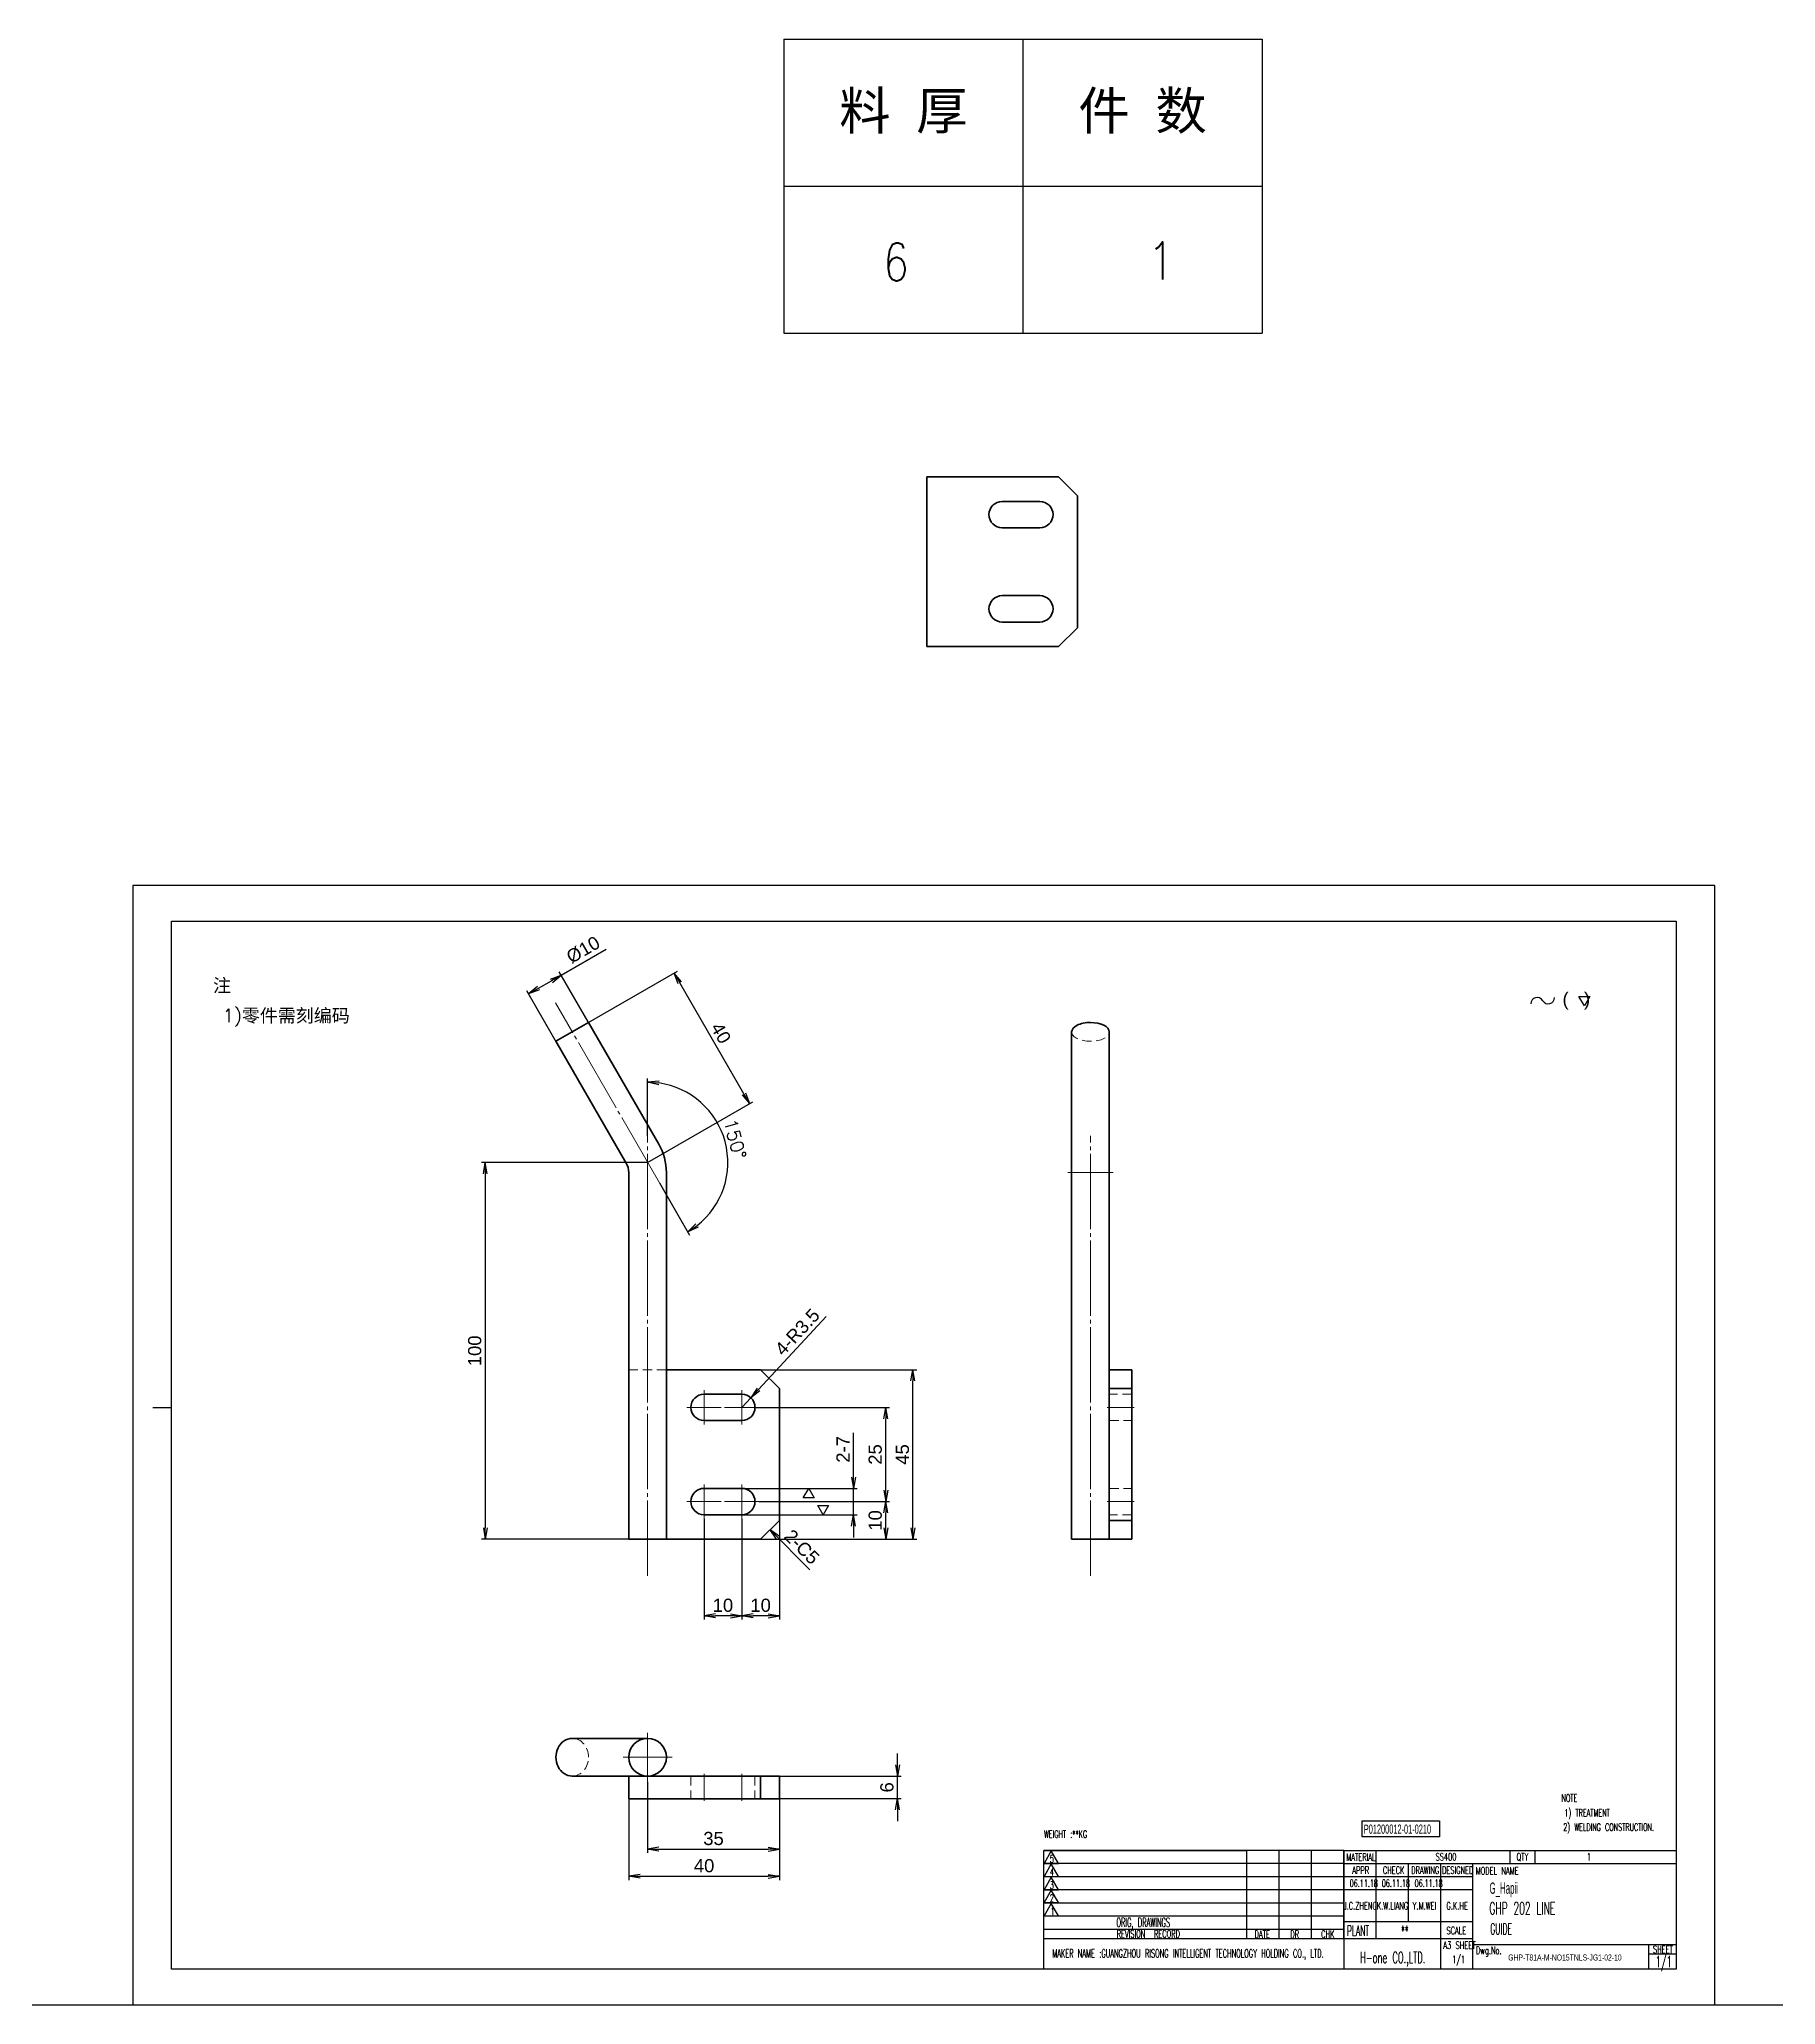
# Model space of a CAD drawing. Header units: millimetres. Extents: x 1842 to 16330, y -758 to 3963.
# Drawn here: x 12254 to 12715, y 2038 to 2559 of the extents above; entities that cross this region are included whole.
import ezdxf
from ezdxf.enums import TextEntityAlignment as Align

# ---------------------------------------------------------------- set-up
doc = ezdxf.new("R2010")
doc.units = ezdxf.units.MM
doc.linetypes.add('CENTER-HOKUTO', pattern=[23, 20, -1, 1, -1])
doc.linetypes.add('HIDDEN-HOKUTO', pattern=[3.8, 2.5, -1.3])
doc.layers.add('AM_7', color=2, linetype='CENTER-HOKUTO', lineweight=30)
doc.layers.add('AM_HID', color=1, linetype='HIDDEN-HOKUTO', lineweight=25)
doc.layers.add('title_frame', color=7, linetype='Continuous')
doc.layers.add('word_dim', color=253, linetype='Continuous')
doc.styles.add('DIM', font='romans.shx', dxfattribs={"width": 0.8, "bigfont": 'bigfont.shx'})
doc.styles.add('MX_NOTE_STANDARD', font='txt.shx', dxfattribs={"bigfont": 'bigfont.shx'})
doc.styles.get("Standard").update_dxf_attribs({"font": 'arial.ttf'})
doc.dimstyles.new('RS1-1', dxfattribs={"dimtxt": 3.5, "dimasz": 3, "dimexe": 1, "dimexo": 0, "dimgap": 1, "dimtad": 3, "dimdsep": 46, "dimtxsty": 'Standard', "dimblk1": 'OPEN', "dimblk2": 'OPEN', "dimsah": 1, "dimcen": 0, "dimclrd": 256, "dimclre": 256, "dimclrt": 3, "dimazin": 2, "dimtfac": 1, "dimtmove": 0, "dimatfit": 3, "dimldrblk": 'OPEN', "dimfxl": 0, "dimtolj": 1, "dimtzin": 0, "dimarcsym": 0})

# ---------------------------------------------------------------- blocks, each defined once
blk = doc.blocks.new('A$C404331B6')
at = {"layer": 'title_frame'}
for p, q in [((0, -31.5), (0, 0)), ((0, 0), (53.9, 0)), ((79.62, 0), (0, 0)), ((53.9, -23.5), (53.9, 0)), ((62.48, -23.5), (62.48, 0)), ((62.48, -23.5), (62.48, 0)), ((71.05, -23.5), (71.05, 0)), ((71.05, -23.5), (71.05, 0)), ((79.62, 0), (79.62, -31.5)), ((79.62, 0), (167.83, 0)), ((88.2, -23.5), (88.2, 0)), ((123.73, 0), (123.73, -3.5)), ((130.3, 0), (130.3, -3.5)), ((53.9, -3.5), (0, -3.5)), ((79.62, -3.5), (0, -3.5)), ((1.98, -0.12), (0.1, -3.45)), ((0.1, -3.45), (3.86, -3.45)), ((1.98, -3.6), (0.1, -6.92)), ((3.86, -3.45), (1.98, -0.12)), ((3.86, -6.92), (1.98, -3.6)), ((79.62, -3.5), (167.83, -3.5)), ((96.78, -18.9), (96.78, -3.5)), ((105.35, -31.5), (105.35, -3.5)), ((113.92, -31.5), (113.92, -3.5)), ((53.9, -7), (0, -7)), ((79.62, -7), (0, -7)), ((0.1, -6.92), (3.86, -6.92)), ((1.98, -7.13), (0.1, -10.45)), ((3.86, -10.45), (1.98, -7.13)), ((113.92, -7), (79.62, -7)), ((53.9, -10.5), (0, -10.5)), ((79.62, -10.5), (0, -10.5)), ((53.9, -14), (0, -14)), ((79.62, -14), (0, -14)), ((0.1, -10.45), (3.86, -10.45)), ((1.98, -10.54), (0.1, -13.87)), ((0.1, -13.87), (3.86, -13.87)), ((1.98, -14.07), (0.1, -17.4)), ((3.86, -13.87), (1.98, -10.54)), ((3.86, -17.4), (1.98, -14.07)), ((113.92, -10.5), (79.62, -10.5)), ((53.9, -17.5), (0, -17.5)), ((79.62, -17.5), (0, -17.5)), ((0.1, -17.4), (3.86, -17.4)), ((79.62, -18.9), (113.92, -18.9)), ((53.9, -21), (0, -21)), ((79.62, -21), (0, -21)), ((79.62, -23.5), (0, -23.5)), ((113.92, -23.5), (79.62, -23.5)), ((113.92, -25), (167.83, -25)), ((160.48, -25), (160.48, -31.5)), ((160.48, -27.5), (167.83, -27.5)), ((167.83, -31.5), (0, -31.5))]:
    blk.add_line(p, q, dxfattribs=at)
at = {"layer": 'title_frame', "color": 3, "style": 'MX_NOTE_STANDARD', "width": 0.5341}
for s, height, p in [('5', 1.92, (1.59, -3.22)), ('4', 1.92, (1.59, -6.7)), ('MATERIAL', 1.973, (80.3, -2.79)), ('APPR', 1.973, (81.89, -6.26)), ('CHECK', 1.973, (89.99, -6.26)), ('DRAWING', 1.973, (97.51, -6.26)), ('DESIGNED', 1.973, (105.7, -6.26)), ('MODEL NAME', 1.973, (114.63, -6.41)), ('QTY', 1.973, (125.5, -2.7)), ('3', 1.92, (1.59, -10.23)), ('2', 1.92, (1.59, -13.64)), ('1', 1.92, (1.78, -17.17)), ('ORIG, DRAWINGS', 2.4112, (19.27, -20.34)), ('PLANT', 2.74, (80.46, -22.73)), ('SCALE', 1.973, (106.88, -22.28)), ('REVISION  RECORD', 1.9728, (19.32, -23.18)), ('DATE', 1.973, (55.94, -23.26)), ('DR', 1.973, (65.43, -23.27)), ('CHK', 1.973, (73.61, -23.23)), ('Dwg.No.', 1.973, (114.71, -27.52)), ('SHEET', 1.973, (161.71, -27.29)), ('MAKER NAME :GUANGZHOU RISONG INTELLIGENT TECHNOLOGY HOLDING CO., LTD.', 2.16, (2.22, -28.43))]:
    blk.add_text(s, height=height, dxfattribs=at).set_placement(p)
blk = doc.blocks.new('_Open')
at = {"color": 0, "lineweight": -2}
for p, q in [((-1, 0.17), (0, 0)), ((-1, -0.17), (0, 0)), ((0, 0), (-1, 0))]:
    blk.add_line(p, q, dxfattribs=at)
blk = doc.blocks.new('*D338')
at = {"layer": 'DEFPOINTS', "color": 0, "linetype": 'Continuous', "ltscale": 2, "transparency": 16777216}
for p in [(12410.1, 2092.55), (12450.1, 2092.55), (12450.1, 2071.95)]:
    blk.add_point(p, dxfattribs=at)
at = {"layer": 'word_dim', "linetype": 'Continuous', "lineweight": -2, "ltscale": 2, "transparency": 16777216}
for p, q in [((12410.1, 2092.55), (12410.1, 2070.95)), ((12450.1, 2092.55), (12450.1, 2070.95)), ((12413.1, 2071.95), (12447.1, 2071.95))]:
    blk.add_line(p, q, dxfattribs=at)
at = {"layer": 'word_dim', "linetype": 'Continuous', "lineweight": -2, "ltscale": 2, "transparency": 16777216, "xscale": 3, "yscale": 3, "zscale": 3, "rotation": 180}
blk.add_blockref('_Open', (12410.1, 2071.95), dxfattribs=at)
at = {"layer": 'word_dim', "linetype": 'Continuous', "lineweight": -2, "ltscale": 2, "transparency": 16777216, "xscale": 3, "yscale": 3, "zscale": 3}
blk.add_blockref('_Open', (12450.1, 2071.95), dxfattribs=at)
at = {"layer": 'word_dim', "color": 3, "linetype": 'Continuous', "ltscale": 2, "transparency": 16777216, "insert": (12430.1, 2074.74), "char_height": 3.5, "attachment_point": 5}
blk.add_mtext('\\A1;40', dxfattribs=at)
blk = doc.blocks.new('*D339')
at = {"layer": 'DEFPOINTS', "color": 0, "linetype": 'Continuous', "ltscale": 2, "transparency": 16777216}
for p in [(12450.1, 2098.55), (12481.43, 2098.55), (12450.1, 2092.55)]:
    blk.add_point(p, dxfattribs=at)
at = {"layer": 'word_dim', "linetype": 'Continuous', "lineweight": -2, "ltscale": 2, "transparency": 16777216}
for p, q in [((12481.43, 2101.55), (12481.43, 2104.55)), ((12450.1, 2098.55), (12482.43, 2098.55)), ((12481.43, 2092.55), (12481.43, 2098.55)), ((12450.1, 2092.55), (12482.43, 2092.55)), ((12481.43, 2089.55), (12481.43, 2086.55))]:
    blk.add_line(p, q, dxfattribs=at)
at = {"layer": 'word_dim', "linetype": 'Continuous', "lineweight": -2, "ltscale": 2, "transparency": 16777216, "xscale": 3, "yscale": 3, "zscale": 3}
for p, rotation in [((12481.43, 2098.55), 270), ((12481.43, 2092.55), 90)]:
    blk.add_blockref('_Open', p, dxfattribs=dict(at, rotation=rotation))
at = {"layer": 'word_dim', "color": 3, "linetype": 'Continuous', "ltscale": 2, "transparency": 16777216, "insert": (12478.64, 2095.55), "char_height": 3.5, "attachment_point": 5, "rotation": 90}
blk.add_mtext('\\A1;6', dxfattribs=at)
blk = doc.blocks.new('*D340')
at = {"layer": 'DEFPOINTS', "color": 0, "linetype": 'Continuous', "ltscale": 2, "transparency": 16777216}
for p in [(12439.95, 2206.39), (12485.53, 2206.39), (12445.1, 2161.39)]:
    blk.add_point(p, dxfattribs=at)
at = {"layer": 'word_dim', "linetype": 'Continuous', "lineweight": -2, "ltscale": 2, "transparency": 16777216}
for p, q in [((12439.95, 2206.39), (12486.53, 2206.39)), ((12485.53, 2164.39), (12485.53, 2203.39)), ((12445.1, 2161.39), (12486.53, 2161.39))]:
    blk.add_line(p, q, dxfattribs=at)
at = {"layer": 'word_dim', "linetype": 'Continuous', "lineweight": -2, "ltscale": 2, "transparency": 16777216, "xscale": 3, "yscale": 3, "zscale": 3}
for p, rotation in [((12485.53, 2206.39), 90), ((12485.53, 2161.39), 270)]:
    blk.add_blockref('_Open', p, dxfattribs=dict(at, rotation=rotation))
at = {"layer": 'word_dim', "color": 3, "linetype": 'Continuous', "ltscale": 2, "transparency": 16777216, "insert": (12482.75, 2183.89), "char_height": 3.5, "attachment_point": 5, "rotation": 90}
blk.add_mtext('\\A1;45', dxfattribs=at)
blk = doc.blocks.new('*D341')
at = {"layer": 'DEFPOINTS', "color": 0, "linetype": 'Continuous', "ltscale": 2, "transparency": 16777216}
for p in [(12415.1, 2097.05), (12450.1, 2092.55), (12450.1, 2079.17)]:
    blk.add_point(p, dxfattribs=at)
at = {"layer": 'word_dim', "linetype": 'Continuous', "lineweight": -2, "ltscale": 2, "transparency": 16777216}
for p, q in [((12415.1, 2097.05), (12415.1, 2078.17)), ((12450.1, 2092.55), (12450.1, 2078.17)), ((12418.1, 2079.17), (12447.1, 2079.17))]:
    blk.add_line(p, q, dxfattribs=at)
at = {"layer": 'word_dim', "linetype": 'Continuous', "lineweight": -2, "ltscale": 2, "transparency": 16777216, "xscale": 3, "yscale": 3, "zscale": 3, "rotation": 180}
blk.add_blockref('_Open', (12415.1, 2079.17), dxfattribs=at)
at = {"layer": 'word_dim', "linetype": 'Continuous', "lineweight": -2, "ltscale": 2, "transparency": 16777216, "xscale": 3, "yscale": 3, "zscale": 3}
blk.add_blockref('_Open', (12450.1, 2079.17), dxfattribs=at)
at = {"layer": 'word_dim', "color": 3, "linetype": 'Continuous', "ltscale": 2, "transparency": 16777216, "insert": (12432.6, 2081.96), "char_height": 3.5, "attachment_point": 5}
blk.add_mtext('\\A1;35', dxfattribs=at)
blk = doc.blocks.new('*D342')
at = {"layer": 'DEFPOINTS', "color": 0, "linetype": 'Continuous', "ltscale": 2, "transparency": 16777216}
for p in [(12415.1, 2261.39), (12372.01, 2161.39), (12410.1, 2161.39)]:
    blk.add_point(p, dxfattribs=at)
at = {"layer": 'word_dim', "linetype": 'Continuous', "lineweight": -2, "ltscale": 2, "transparency": 16777216}
for p, q in [((12415.1, 2261.39), (12371.01, 2261.39)), ((12372.01, 2258.39), (12372.01, 2164.39)), ((12410.1, 2161.39), (12371.01, 2161.39))]:
    blk.add_line(p, q, dxfattribs=at)
at = {"layer": 'word_dim', "linetype": 'Continuous', "lineweight": -2, "ltscale": 2, "transparency": 16777216, "xscale": 3, "yscale": 3, "zscale": 3}
for p, rotation in [((12372.01, 2261.39), 90), ((12372.01, 2161.39), 270)]:
    blk.add_blockref('_Open', p, dxfattribs=dict(at, rotation=rotation))
at = {"layer": 'word_dim', "color": 3, "linetype": 'Continuous', "ltscale": 2, "transparency": 16777216, "insert": (12369.22, 2211.39), "char_height": 3.5, "attachment_point": 5, "rotation": 90}
blk.add_mtext('\\A1;100', dxfattribs=at)
blk = doc.blocks.new('*D343')
at = {"layer": 'DEFPOINTS', "color": 0, "linetype": 'Continuous', "ltscale": 2, "transparency": 16777216}
for p in [(12422.16, 2311.65), (12395.1, 2296.03), (12415.1, 2261.39)]:
    blk.add_point(p, dxfattribs=at)
at = {"layer": 'word_dim', "linetype": 'Continuous', "lineweight": -2, "ltscale": 2, "transparency": 16777216}
for p, q in [((12395.1, 2296.03), (12423.02, 2312.15)), ((12440.66, 2279.61), (12423.66, 2309.05)), ((12415.1, 2261.39), (12443.02, 2277.51))]:
    blk.add_line(p, q, dxfattribs=at)
at = {"layer": 'word_dim', "linetype": 'Continuous', "lineweight": -2, "ltscale": 2, "transparency": 16777216, "xscale": 3, "yscale": 3, "zscale": 3}
for p, rotation in [((12422.16, 2311.65), 120.0001505131706), ((12442.16, 2277.01), 300.0001505131706)]:
    blk.add_blockref('_Open', p, dxfattribs=dict(at, rotation=rotation))
at = {"layer": 'word_dim', "color": 3, "linetype": 'Continuous', "ltscale": 2, "transparency": 16777216, "insert": (12434.57, 2295.72), "char_height": 3.5, "attachment_point": 5, "rotation": 300.0002}
blk.add_mtext('\\A1;40', dxfattribs=at)
blk = doc.blocks.new('*D344')
at = {"layer": 'DEFPOINTS', "color": 0, "linetype": 'Continuous', "ltscale": 2, "transparency": 16777216}
for p in [(12392.17, 2311.1), (12400.91, 2295.95), (12392.25, 2290.95)]:
    blk.add_point(p, dxfattribs=at)
at = {"layer": 'word_dim', "linetype": 'Continuous', "lineweight": -2, "ltscale": 2, "transparency": 16777216}
for p, q in [((12392.17, 2311.1), (12404.13, 2318.01)), ((12400.91, 2295.95), (12391.67, 2311.97)), ((12392.25, 2290.95), (12383.01, 2306.97)), ((12386.1, 2307.6), (12389.57, 2309.6))]:
    blk.add_line(p, q, dxfattribs=at)
at = {"layer": 'word_dim', "linetype": 'Continuous', "lineweight": -2, "ltscale": 2, "transparency": 16777216, "xscale": 3, "yscale": 3, "zscale": 3}
for p, rotation in [((12392.17, 2311.1), 29.99987955802745), ((12383.51, 2306.1), 209.9998795580274)]:
    blk.add_blockref('_Open', p, dxfattribs=dict(at, rotation=rotation))
at = {"layer": 'word_dim', "color": 3, "linetype": 'Continuous', "ltscale": 2, "transparency": 16777216, "insert": (12398.01, 2317.81), "char_height": 3.5, "attachment_point": 5, "rotation": 29.9999}
blk.add_mtext('\\A1;%%C10', dxfattribs=at)
blk = doc.blocks.new('*D345')
at = {"layer": 'DEFPOINTS', "color": 0, "linetype": 'Continuous', "ltscale": 2, "transparency": 16777216}
for p in [(12444.65, 2171.39), (12478.33, 2171.39), (12441.11, 2161.39)]:
    blk.add_point(p, dxfattribs=at)
at = {"layer": 'word_dim', "linetype": 'Continuous', "lineweight": -2, "ltscale": 2, "transparency": 16777216}
for p, q in [((12444.65, 2171.39), (12479.33, 2171.39)), ((12478.33, 2164.39), (12478.33, 2168.39)), ((12441.11, 2161.39), (12479.33, 2161.39))]:
    blk.add_line(p, q, dxfattribs=at)
at = {"layer": 'word_dim', "linetype": 'Continuous', "lineweight": -2, "ltscale": 2, "transparency": 16777216, "xscale": 3, "yscale": 3, "zscale": 3}
for p, rotation in [((12478.33, 2171.39), 90), ((12478.33, 2161.39), 270)]:
    blk.add_blockref('_Open', p, dxfattribs=dict(at, rotation=rotation))
at = {"layer": 'word_dim', "color": 3, "linetype": 'Continuous', "ltscale": 2, "transparency": 16777216, "insert": (12475.54, 2166.39), "char_height": 3.5, "attachment_point": 5, "rotation": 90}
blk.add_mtext('\\A1;10', dxfattribs=at)
blk = doc.blocks.new('*D346')
at = {"layer": 'DEFPOINTS', "color": 0, "linetype": 'Continuous', "ltscale": 2, "transparency": 16777216}
for p in [(12443.6, 2196.39), (12478.33, 2196.39), (12444.65, 2171.39)]:
    blk.add_point(p, dxfattribs=at)
at = {"layer": 'word_dim', "linetype": 'Continuous', "lineweight": -2, "ltscale": 2, "transparency": 16777216}
for p, q in [((12443.6, 2196.39), (12479.33, 2196.39)), ((12478.33, 2174.39), (12478.33, 2193.39)), ((12444.65, 2171.39), (12479.33, 2171.39))]:
    blk.add_line(p, q, dxfattribs=at)
at = {"layer": 'word_dim', "linetype": 'Continuous', "lineweight": -2, "ltscale": 2, "transparency": 16777216, "xscale": 3, "yscale": 3, "zscale": 3}
for p, rotation in [((12478.33, 2196.39), 90), ((12478.33, 2171.39), 270)]:
    blk.add_blockref('_Open', p, dxfattribs=dict(at, rotation=rotation))
at = {"layer": 'word_dim', "color": 3, "linetype": 'Continuous', "ltscale": 2, "transparency": 16777216, "insert": (12475.54, 2183.89), "char_height": 3.5, "attachment_point": 5, "rotation": 90}
blk.add_mtext('\\A1;25', dxfattribs=at)
blk = doc.blocks.new('*D347')
at = {"layer": 'DEFPOINTS', "color": 0, "linetype": 'Continuous', "ltscale": 2, "transparency": 16777216}
for p in [(12440.1, 2166.39), (12450.1, 2166.39), (12440.1, 2141.06)]:
    blk.add_point(p, dxfattribs=at)
at = {"layer": 'word_dim', "linetype": 'Continuous', "lineweight": -2, "ltscale": 2, "transparency": 16777216}
for p, q in [((12440.1, 2166.39), (12440.1, 2140.06)), ((12450.1, 2166.39), (12450.1, 2140.06)), ((12447.1, 2141.06), (12443.1, 2141.06))]:
    blk.add_line(p, q, dxfattribs=at)
at = {"layer": 'word_dim', "linetype": 'Continuous', "lineweight": -2, "ltscale": 2, "transparency": 16777216, "xscale": 3, "yscale": 3, "zscale": 3, "rotation": 180}
blk.add_blockref('_Open', (12440.1, 2141.06), dxfattribs=at)
at = {"layer": 'word_dim', "linetype": 'Continuous', "lineweight": -2, "ltscale": 2, "transparency": 16777216, "xscale": 3, "yscale": 3, "zscale": 3}
blk.add_blockref('_Open', (12450.1, 2141.06), dxfattribs=at)
at = {"layer": 'word_dim', "color": 3, "linetype": 'Continuous', "ltscale": 2, "transparency": 16777216, "insert": (12445.1, 2143.85), "char_height": 3.5, "attachment_point": 5}
blk.add_mtext('\\A1;10', dxfattribs=at)
blk = doc.blocks.new('*D348')
at = {"layer": 'DEFPOINTS', "color": 0, "linetype": 'Continuous', "ltscale": 2, "transparency": 16777216}
for p in [(12430.1, 2166.84), (12440.1, 2166.84), (12430.1, 2141.06)]:
    blk.add_point(p, dxfattribs=at)
at = {"layer": 'word_dim', "linetype": 'Continuous', "lineweight": -2, "ltscale": 2, "transparency": 16777216}
for p, q in [((12430.1, 2166.84), (12430.1, 2140.06)), ((12440.1, 2166.84), (12440.1, 2140.06)), ((12437.1, 2141.06), (12433.1, 2141.06))]:
    blk.add_line(p, q, dxfattribs=at)
at = {"layer": 'word_dim', "linetype": 'Continuous', "lineweight": -2, "ltscale": 2, "transparency": 16777216, "xscale": 3, "yscale": 3, "zscale": 3, "rotation": 180}
blk.add_blockref('_Open', (12430.1, 2141.06), dxfattribs=at)
at = {"layer": 'word_dim', "linetype": 'Continuous', "lineweight": -2, "ltscale": 2, "transparency": 16777216, "xscale": 3, "yscale": 3, "zscale": 3}
blk.add_blockref('_Open', (12440.1, 2141.06), dxfattribs=at)
at = {"layer": 'word_dim', "color": 3, "linetype": 'Continuous', "ltscale": 2, "transparency": 16777216, "insert": (12435.1, 2143.85), "char_height": 3.5, "attachment_point": 5}
blk.add_mtext('\\A1;10', dxfattribs=at)
blk = doc.blocks.new('*D349')
at = {"layer": 'DEFPOINTS', "color": 0, "linetype": 'Continuous', "ltscale": 2, "transparency": 16777216}
for p in [(12440.1, 2174.89), (12469.74, 2174.89), (12440.1, 2167.89)]:
    blk.add_point(p, dxfattribs=at)
at = {"layer": 'word_dim', "linetype": 'Continuous', "lineweight": -2, "ltscale": 2, "transparency": 16777216}
for p, q in [((12469.74, 2177.89), (12469.74, 2189.59)), ((12440.1, 2174.89), (12470.74, 2174.89)), ((12469.74, 2167.89), (12469.74, 2174.89)), ((12440.1, 2167.89), (12470.74, 2167.89)), ((12469.74, 2164.89), (12469.74, 2161.89))]:
    blk.add_line(p, q, dxfattribs=at)
at = {"layer": 'word_dim', "linetype": 'Continuous', "lineweight": -2, "ltscale": 2, "transparency": 16777216, "xscale": 3, "yscale": 3, "zscale": 3}
for p, rotation in [((12469.74, 2174.89), 270), ((12469.74, 2167.89), 90)]:
    blk.add_blockref('_Open', p, dxfattribs=dict(at, rotation=rotation))
at = {"layer": 'word_dim', "color": 3, "linetype": 'Continuous', "ltscale": 2, "transparency": 16777216, "insert": (12466.98, 2185.24), "char_height": 3.5, "attachment_point": 5, "rotation": 90}
blk.add_mtext('\\A1;2-7', dxfattribs=at)
blk = doc.blocks.new('*D350')
at = {"layer": 'DEFPOINTS', "color": 0, "linetype": 'Continuous', "ltscale": 2, "transparency": 16777216}
for p in [(12440.1, 2196.39), (12442.48, 2198.95)]:
    blk.add_point(p, dxfattribs=at)
at = {"layer": 'word_dim', "linetype": 'Continuous', "lineweight": -2, "ltscale": 2, "transparency": 16777216}
for p, q in [((12462.47, 2220.49), (12444.52, 2201.15)), ((12440.1, 2196.39), (12442.48, 2198.95))]:
    blk.add_line(p, q, dxfattribs=at)
at = {"layer": 'word_dim', "linetype": 'Continuous', "lineweight": -2, "ltscale": 2, "transparency": 16777216, "xscale": 3, "yscale": 3, "zscale": 3, "rotation": 227.1281500347031}
blk.add_blockref('_Open', (12442.48, 2198.95), dxfattribs=at)
at = {"layer": 'word_dim', "color": 3, "linetype": 'Continuous', "ltscale": 2, "transparency": 16777216, "insert": (12454.84, 2216.37), "char_height": 3.5, "attachment_point": 5, "rotation": 47.1282}
blk.add_mtext('\\A1;4-R3.5', dxfattribs=at)
blk = doc.blocks.new('shiage0')
at = {"layer": 'word_dim', "color": 3, "linetype": 'Continuous'}
for centre, start, end in [((1.69, 0), 30, 180), ((4.61, 1.69), 210, 0)]:
    blk.add_arc(centre, 1.69, start, end, dxfattribs=at)
blk = doc.blocks.new('12')
at = {"layer": 'title_frame', "color": 3, "linetype": 'Continuous'}
blk.add_lwpolyline([(20.46, 3.03), (19.01, 5.53), (21.9, 5.53)], close=True, dxfattribs=at)
blk.add_blockref('shiage0', (6.23, 3.56), dxfattribs=at)
blk.add_text('(   )', height=3.5, dxfattribs=at).set_placement((14.64, 3.08))
blk = doc.blocks.new('*D324')
at = {"layer": 'DEFPOINTS', "color": 0, "linetype": 'Continuous', "ltscale": 2, "transparency": 16777216}
for p in [(12390.63, 2303.76), (12415.1, 2268.44), (12418.22, 2255.98), (12436.07, 2257.69), (12415.1, 2151.66)]:
    blk.add_point(p, dxfattribs=at)
at = {"layer": 'word_dim', "linetype": 'Continuous', "lineweight": -2, "ltscale": 2, "transparency": 16777216}
for p, q in [((12415.1, 2268.44), (12415.1, 2283.68)), ((12418.22, 2255.98), (12426.24, 2242.08))]:
    blk.add_line(p, q, dxfattribs=at)
blk.add_arc((12415.1, 2261.39), 21.3, 308.0783, 81.9219, dxfattribs=at)
at = {"layer": 'word_dim', "linetype": 'Continuous', "lineweight": -2, "ltscale": 2, "transparency": 16777216, "xscale": 3, "yscale": 3, "zscale": 3}
for p, rotation in [((12415.1, 2282.68), 175.9609458215799), ((12425.74, 2242.95), 214.0392046915941)]:
    blk.add_blockref('_Open', p, dxfattribs=dict(at, rotation=rotation))
at = {"layer": 'word_dim', "color": 3, "linetype": 'Continuous', "ltscale": 2, "transparency": 16777216, "insert": (12438.32, 2267.61), "char_height": 3.5, "attachment_point": 5, "rotation": 285.0001}
blk.add_mtext('\\A1;{\\Fsimplex|c0;150°}', dxfattribs=at)
blk = doc.blocks.new('*T250')
at = {"color": 0, "linetype": 'ByBlock', "lineweight": -2, "transparency": 16777216}
for p, q in [((0, 0), (127, 0)), ((0, 0), (0, -78)), ((63.5, 0), (63.5, -78)), ((127, 0), (127, -78)), ((0, -39), (127, -39)), ((0, -78), (127, -78))]:
    blk.add_line(p, q, dxfattribs=at)
at = {"color": 0, "transparency": 16777216, "char_height": 10, "width": 60.5, "attachment_point": 5}
for s, insert in [('{\\fSimSun|b0|i0|c134|p2;料 厚}', (31.75, -19.5)), ('{\\fSimSun|b0|i0|c134|p2;件 数}', (95.25, -19.5))]:
    blk.add_mtext(s, dxfattribs=dict(at, insert=insert))
blk = doc.blocks.new('拆图参数')
blk.add_blockref('*T250', (-63.5, 78))
at = {"style": 'DIM', "width": 0.8}
blk.add_attdef('6', text='', height=10, dxfattribs=at).set_placement((-37.13, 18.91), align=Align.MIDDLE_LEFT)
blk.add_attdef('1', text='', height=10, dxfattribs=at).set_placement((36.65, 19.27), align=Align.MIDDLE_CENTER)

msp = doc.modelspace()

# ---------------------------------------------------------------- linework, layer by layer
at = {"color": 7, "lineweight": 35}
for p, q in [((12489.219, 2443.297), (12489.219, 2398.297)), ((12524.219, 2443.297), (12489.219, 2443.297)), ((12529.219, 2438.297), (12529.219, 2403.297)), ((12524.219, 2398.297), (12489.219, 2398.297)), ((12418.086, 2266.208), (12399.426, 2298.529)), ((12527.669, 2263.708), (12527.669, 2296.029)), ((12537.669, 2263.708), (12537.669, 2296.029)), ((12409.426, 2261.208), (12390.765, 2293.529)), ((12410.096, 2161.388), (12410.096, 2258.708)), ((12420.096, 2161.388), (12420.096, 2258.708)), ((12527.669, 2161.388), (12527.669, 2258.708)), ((12537.669, 2161.388), (12537.669, 2258.708)), ((12410.096, 2206.388), (12410.096, 2161.388)), ((12445.096, 2206.388), (12420.096, 2206.388)), ((12450.096, 2201.388), (12450.096, 2166.388)), ((12537.669, 2201.388), (12537.669, 2166.388)), ((12543.669, 2201.388), (12543.669, 2166.388)), ((12445.096, 2161.388), (12420.096, 2161.388)), ((12445.096, 2098.548), (12410.096, 2098.548)), ((12410.096, 2092.548), (12445.096, 2092.548))]:
    msp.add_line(p, q, dxfattribs=at)
at = {"color": 7, "lineweight": 35, "ltscale": 0.176777}
for p, q in [((12524.219, 2443.297), (12529.219, 2438.297)), ((12524.219, 2398.297), (12529.219, 2403.297)), ((12445.096, 2206.388), (12450.096, 2201.388)), ((12445.096, 2161.388), (12450.096, 2166.388))]:
    msp.add_line(p, q, dxfattribs=at)
at = {"color": 7, "lineweight": 35, "ltscale": 0.25}
for p, q in [((12519.219, 2436.797), (12509.219, 2436.797)), ((12509.219, 2429.797), (12519.219, 2429.797)), ((12519.219, 2411.797), (12509.219, 2411.797)), ((12509.219, 2404.797), (12519.219, 2404.797)), ((12440.096, 2199.888), (12430.096, 2199.888)), ((12430.096, 2192.888), (12440.096, 2192.888)), ((12440.096, 2174.888), (12430.096, 2174.888)), ((12430.096, 2167.888), (12440.096, 2167.888)), ((12420.096, 2161.388), (12410.096, 2161.388))]:
    msp.add_line(p, q, dxfattribs=at)
at = {"color": 7, "lineweight": 35, "ltscale": 0.249998}
msp.add_line((12399.426, 2298.529), (12390.765, 2293.529), dxfattribs=at)
at = {"color": 7, "lineweight": 35, "ltscale": 0.125}
for p, q in [((12527.669, 2263.708), (12527.669, 2258.708)), ((12537.669, 2263.708), (12537.669, 2258.708)), ((12537.669, 2206.388), (12537.669, 2201.388)), ((12543.669, 2206.388), (12543.669, 2201.388)), ((12537.669, 2161.388), (12537.669, 2166.388)), ((12543.669, 2161.388), (12543.669, 2166.388)), ((12532.669, 2161.388), (12527.669, 2161.388)), ((12537.669, 2161.388), (12532.669, 2161.388)), ((12445.096, 2098.548), (12450.096, 2098.548)), ((12445.096, 2092.548), (12450.096, 2092.548))]:
    msp.add_line(p, q, dxfattribs=at)
at = {"color": 7, "lineweight": 35, "ltscale": 0.15}
for p, q in [((12543.669, 2206.388), (12537.669, 2206.388)), ((12543.669, 2201.388), (12537.669, 2201.388)), ((12543.669, 2166.388), (12537.669, 2166.388)), ((12543.669, 2161.388), (12537.669, 2161.388)), ((12410.096, 2092.548), (12410.096, 2098.548)), ((12445.096, 2092.548), (12445.096, 2098.548)), ((12450.096, 2092.548), (12450.096, 2098.548))]:
    msp.add_line(p, q, dxfattribs=at)
at = {"color": 7, "lineweight": 35, "ltscale": 0.466504}
for p, q in [((12413.756, 2108.548), (12395.096, 2108.548)), ((12413.756, 2098.548), (12395.096, 2098.548))]:
    msp.add_line(p, q, dxfattribs=at)
at = {"color": 7, "lineweight": 35, "ltscale": 0.033496}
for p, q in [((12415.096, 2108.548), (12413.756, 2108.548)), ((12415.096, 2098.548), (12413.756, 2098.548))]:
    msp.add_line(p, q, dxfattribs=at)
msp.add_line((1841.956, 2037.875), (14508.801, 2037.875))
at = {"color": 7, "lineweight": 35}
msp.add_circle((12415.096, 2103.548), 5, dxfattribs=at)
for centre, radius, start, end in [((12509.219, 2433.297), 3.5, 90, 270), ((12519.219, 2433.297), 3.5, 270, 90), ((12509.219, 2408.297), 3.5, 90, 270), ((12519.219, 2408.297), 3.5, 270, 90), ((12405.096, 2258.708), 15, 0, 30), ((12405.096, 2258.708), 5, 0, 30), ((12430.096, 2196.388), 3.5, 90, 270), ((12440.096, 2196.388), 3.5, 270, 90), ((12430.096, 2171.388), 3.5, 90, 270), ((12440.096, 2171.388), 3.5, 270, 90), ((12415.096, 2103.548), 5, 90, 93.91305)]:
    msp.add_arc(centre, radius, start, end, dxfattribs=at)
for centre, major_axis, ratio, start_param, end_param in [((12532.669, 2296.029), (5, 0), 0.5, 1.5707963, 3.1415927), ((12532.669, 2296.029), (5, 0), 0.5, 0, 1.5707963), ((12395.096, 2103.548), (0, 5), 0.8660254, 6.2831853, 9.424778)]:
    msp.add_ellipse(centre, major_axis=major_axis, ratio=ratio, start_param=start_param, end_param=end_param, dxfattribs=at)
at = {"layer": 'AM_7', "color": 2, "lineweight": 13}
for p, q in [((12418.22, 2255.976), (12390.631, 2303.761)), ((12415.096, 2151.656), (12415.096, 2268.44)), ((12532.669, 2151.656), (12532.669, 2268.44)), ((12526.669, 2258.708), (12538.669, 2258.708)), ((12434.646, 2196.388), (12425.545, 2196.388)), ((12430.096, 2200.938), (12430.096, 2191.838)), ((12444.646, 2196.388), (12435.545, 2196.388)), ((12440.096, 2200.938), (12440.096, 2191.838)), ((12537.069, 2196.388), (12544.269, 2196.388)), ((12430.096, 2175.938), (12430.096, 2166.838)), ((12440.096, 2175.938), (12440.096, 2166.838)), ((12434.646, 2171.388), (12425.545, 2171.388)), ((12444.646, 2171.388), (12435.545, 2171.388)), ((12537.069, 2171.388), (12544.269, 2171.388)), ((12415.096, 2110.048), (12415.096, 2097.048)), ((12421.596, 2103.548), (12408.596, 2103.548)), ((12430.096, 2099.148), (12430.096, 2091.948)), ((12440.096, 2099.148), (12440.096, 2091.948))]:
    msp.add_line(p, q, dxfattribs=at)
at = {"layer": 'AM_HID', "color": 1, "lineweight": 13}
for p, q in [((12420.096, 2206.388), (12410.096, 2206.388)), ((12543.669, 2199.888), (12537.669, 2199.888)), ((12537.669, 2192.888), (12543.669, 2192.888)), ((12537.669, 2174.888), (12543.669, 2174.888)), ((12543.669, 2167.888), (12537.669, 2167.888)), ((12420.096, 2161.388), (12410.096, 2161.388)), ((12426.596, 2098.548), (12426.596, 2092.548)), ((12426.596, 2098.548), (12426.596, 2092.548)), ((12443.596, 2098.548), (12443.596, 2092.548)), ((12443.596, 2098.548), (12443.596, 2092.548)), ((12445.096, 2092.548), (12445.096, 2098.548))]:
    msp.add_line(p, q, dxfattribs=at)
for start, end in [(86.08696, 90), (266.08695, 270), (270, 273.91304)]:
    msp.add_arc((12415.096, 2103.548), 5, start, end, dxfattribs=at)
for centre, major_axis, ratio, start_param, end_param in [((12532.669, 2296.029), (5, 0), 0.5, 3.1415927, 6.2831853), ((12395.096, 2103.548), (0, 5), 0.8660254, 4.712389, 6.2831853), ((12395.096, 2103.548), (0, 5), 0.8660254, 3.1415927, 4.712389)]:
    msp.add_ellipse(centre, major_axis=major_axis, ratio=ratio, start_param=start_param, end_param=end_param, dxfattribs=at)
at = {"layer": 'title_frame'}
for p, q in [((12283.762, 2196.375), (12288.762, 2196.375)), ((12604.809, 2086.648), (12625.337, 2086.648)), ((12604.809, 2082.448), (12604.809, 2086.648)), ((12625.337, 2086.648), (12625.337, 2082.448)), ((12625.337, 2082.448), (12604.809, 2082.448)), ((12599.912, 2078.837), (12599.912, 2075.337)), ((12599.912, 2055.337), (12599.912, 2078.837)), ((12599.912, 2078.837), (12599.912, 2047.337)), ((12688.112, 2047.337), (12634.212, 2047.337)), ((12688.112, 2047.337), (12634.212, 2047.337))]:
    msp.add_line(p, q, dxfattribs=at)
at = {"layer": 'title_frame', "color": 4}
msp.add_lwpolyline([(12698.437, 2334.875), (12278.437, 2334.875), (12278.437, 2037.875), (12698.437, 2037.875)], close=True, dxfattribs=at)
at = {"layer": 'title_frame'}
msp.add_lwpolyline([(12288.762, 2325.412), (12688.112, 2325.412), (12688.112, 2047.337), (12288.762, 2047.337)], close=True, dxfattribs=at)
at = {"layer": 'word_dim', "color": 3, "linetype": 'Continuous', "ltscale": 2}
for points in [[(12457.873, 2174.888), (12459.318, 2172.385), (12456.428, 2172.385)], [(12461.704, 2167.888), (12460.259, 2170.39), (12463.149, 2170.39)]]:
    msp.add_lwpolyline(points, close=True, dxfattribs=at)

# ---------------------------------------------------------------- block references
msp.add_blockref('拆图参数', (12514.748, 2481.438)).add_auto_attribs({'1': '1', '6': '6'})
at = {"layer": 'word_dim', "linetype": 'Continuous', "ltscale": 2}
msp.add_blockref('12', (12643.331, 2299.912), dxfattribs=at)
at = {"layer": 'word_dim', "ltscale": 2}
msp.add_blockref('A$C404331B6', (12520.287, 2078.837), dxfattribs=at)

# ---------------------------------------------------------------- texts
at = {"ltscale": 2, "char_height": 3.5, "attachment_point": 1}
for s, insert, width in [('{\\fSimSun|b0|i0|c134|p2;\\C3;注}', (12299.729, 2310.118), 10.36469), ('{\\Fromans,bigfont|c134;\\C3;1)\\fSimSun|b0|i0|c134|p2;零件需刻编码}', (12302.294, 2302.11), 96.90613)]:
    msp.add_mtext(s, dxfattribs=dict(at, insert=insert, width=width))
at = {"linetype": 'Continuous', "insert": (12638.589, 2068.357), "char_height": 3, "width": 50.9, "attachment_point": 4}
msp.add_mtext('{\\W0.5;\\C3;G_Hapii }', dxfattribs=at)
at = {"color": 3, "linetype": 'Continuous', "insert": (12643.545, 2051.2), "char_height": 1.6, "width": 37.13137, "attachment_point": 1}
msp.add_mtext('{\\W0.65;GHP-T81A-M-NO15TNLS-JG1-02-10}', dxfattribs=at)
at = {"layer": 'title_frame', "color": 3, "style": 'MX_NOTE_STANDARD'}
for s, height, width, p in [('NOTE', 2, 0.5341, (12657.699, 2091.699)), ('2) WELDING CONSTRUCTION.', 2, 0.5341, (12658.175, 2083.983)), ('1) TREATMENT', 2, 0.5341, (12658.477, 2087.803)), ('WEIGHT :**KG ', 1.96, 0.545, (12520.312, 2082.153)), ('SS400', 1.9728, 0.5341, (12624.286, 2076.136)), ('1', 1.973, 0.5341, (12664.413, 2076.136)), ('06.11.18', 1.9, 0.5341, (12601.499, 2069.161)), ('06.11.18', 1.9, 0.5341, (12610.011, 2069.161)), ('06.11.18', 1.9, 0.5341, (12618.728, 2069.161)), ('GHP 202 LINE', 3.3, 0.5341, (12638.551, 2061.788)), ('**', 2.74, 0.5341, (12615.105, 2056.107)), ('GUIDE', 2.94, 0.5, (12638.799, 2056.524)), ('H-one CO.,LTD.', 3, 0.5341, (12604.268, 2048.887)), ('A3 SHEET', 1.9728, 0.5341, (12626.342, 2052.661)), ('1/1', 1.9728, 0.5341, (12628.694, 2048.906)), ('1/1', 3, 0.5341, (12682.719, 2047.813))]:
    msp.add_text(s, height=height, dxfattribs=dict(at, width=width)).set_placement(p)
at = {"layer": 'title_frame', "color": 3, "style": 'MX_NOTE_STANDARD', "width": 0.5341}
for s, p in [('J.C.ZHENG', (12604.244, 2062.544)), ('K.W.LIANG', (12612.839, 2062.522)), ('Y.M.WEI', (12621.319, 2062.526)), ('G.K.HE', (12629.989, 2062.522))]:
    msp.add_text(s, height=1.9728, dxfattribs=at).set_placement(p, align=Align.BOTTOM_CENTER)
at = {"layer": 'title_frame', "color": 3, "insert": (12605.223, 2085.692), "char_height": 2.45, "width": 4.1107, "attachment_point": 1, "style": 'MX_NOTE_STANDARD'}
msp.add_mtext('{\\f3 of 9 Barcode|b0|i0|c0|p82;\\W0.5;P01200012-01-0210}', dxfattribs=at)
at = {"layer": 'word_dim', "color": 3, "linetype": 'Continuous', "ltscale": 2}
msp.add_text('2-C5', height=3.5, rotation=315, dxfattribs=at).set_placement((12451.096, 2161.888))

# ---------------------------------------------------------------- dimensions: what is measured, and where the dimension line sits
at = {"layer": 'word_dim', "linetype": 'Continuous', "ltscale": 2}
dim = msp.add_linear_dim(base=(12392.165, 2311.104), p1=(12392.254, 2290.95), p2=(12400.914, 2295.95), angle=29.99988, text='%%C<>', dimstyle='RS1-1', dxfattribs=at)
dim.commit()
dim.dimension.update_dxf_attribs({"geometry": '*D344', "text_midpoint": (12399.454, 2315.312), "dimtype": 161})
dim = msp.add_aligned_dim(p1=(12415.096, 2261.388), p2=(12395.096, 2296.029), distance=-31.246, dimstyle='RS1-1', dxfattribs=at)
dim.commit()
dim.dimension.update_dxf_attribs({"geometry": '*D343', "text_midpoint": (12434.569, 2295.725)})
at = {"layer": 'word_dim', "color": 3, "linetype": 'Continuous', "ltscale": 2}
dim = msp.add_angular_dim_2l(base=(12436.068, 2257.69), line1=((12418.22, 2255.976), (12390.631, 2303.761)), line2=((12415.096, 2151.656), (12415.096, 2268.44)), text='{\\Fsimplex|c0;<>}', dimstyle='RS1-1', dxfattribs=at)
dim.commit()
dim.dimension.update_dxf_attribs({"geometry": '*D324', "text_midpoint": (12438.322, 2267.611)})
at = {"layer": 'word_dim', "linetype": 'Continuous', "ltscale": 2}
for base, p1, p2, picture, middle in [((12372.008, 2161.388), (12415.096, 2261.388), (12410.096, 2161.388), '*D342', (12369.221, 2211.388)), ((12478.332, 2196.388), (12444.646, 2171.388), (12443.596, 2196.388), '*D346', (12475.545, 2183.888)), ((12478.332, 2171.388), (12441.111, 2161.388), (12444.646, 2171.388), '*D345', (12475.545, 2166.388)), ((12481.431, 2098.548), (12450.096, 2092.548), (12450.096, 2098.548), '*D339', (12478.644, 2095.548))]:
    dim = msp.add_linear_dim(base=base, p1=p1, p2=p2, angle=90, dimstyle='RS1-1', dxfattribs=at)
    dim.commit()
    dim.dimension.update_dxf_attribs({"geometry": picture, "text_midpoint": middle})
dim = msp.add_radius_dim(center=(12440.096, 2196.388), mpoint=(12442.477, 2198.953), text='4-<>', dimstyle='RS1-1', dxfattribs=at)
dim.commit()
dim.dimension.update_dxf_attribs({"geometry": '*D350', "text_midpoint": (12456.886, 2214.474), "dimtype": 164})
dim = msp.add_linear_dim(base=(12485.525, 2206.388), p1=(12445.096, 2161.388), p2=(12439.946, 2206.388), angle=90, dimstyle='RS1-1', dxfattribs=at)
dim.commit()
dim.dimension.update_dxf_attribs({"geometry": '*D340', "text_midpoint": (12485.525, 2183.888), "dimtype": 160})
dim = msp.add_linear_dim(base=(12469.74, 2174.888), p1=(12440.096, 2167.888), p2=(12440.096, 2174.888), angle=90, text='2-<>', dimstyle='RS1-1', dxfattribs=at)
dim.commit()
dim.dimension.update_dxf_attribs({"geometry": '*D349', "text_midpoint": (12466.983, 2185.238)})
for base, p1, p2, picture, middle in [((12430.096, 2141.064), (12440.096, 2166.838), (12430.096, 2166.838), '*D348', (12435.096, 2143.851)), ((12440.096, 2141.064), (12450.096, 2166.388), (12440.096, 2166.388), '*D347', (12445.096, 2143.851)), ((12450.096, 2079.175), (12415.096, 2097.048), (12450.096, 2092.548), '*D341', (12432.596, 2081.963)), ((12450.096, 2071.951), (12410.096, 2092.548), (12450.096, 2092.548), '*D338', (12430.096, 2074.738))]:
    dim = msp.add_linear_dim(base=base, p1=p1, p2=p2, dimstyle='RS1-1', dxfattribs=at)
    dim.commit()
    dim.dimension.update_dxf_attribs({"geometry": picture, "text_midpoint": middle})

# ---------------------------------------------------------------- leaders
at = {"layer": 'word_dim', "linetype": 'Continuous'}
msp.add_leader([(12447.596, 2163.888), (12458.202, 2153.281)], dimstyle='RS1-1', dxfattribs=at)

doc.saveas('drawing.dxf')
